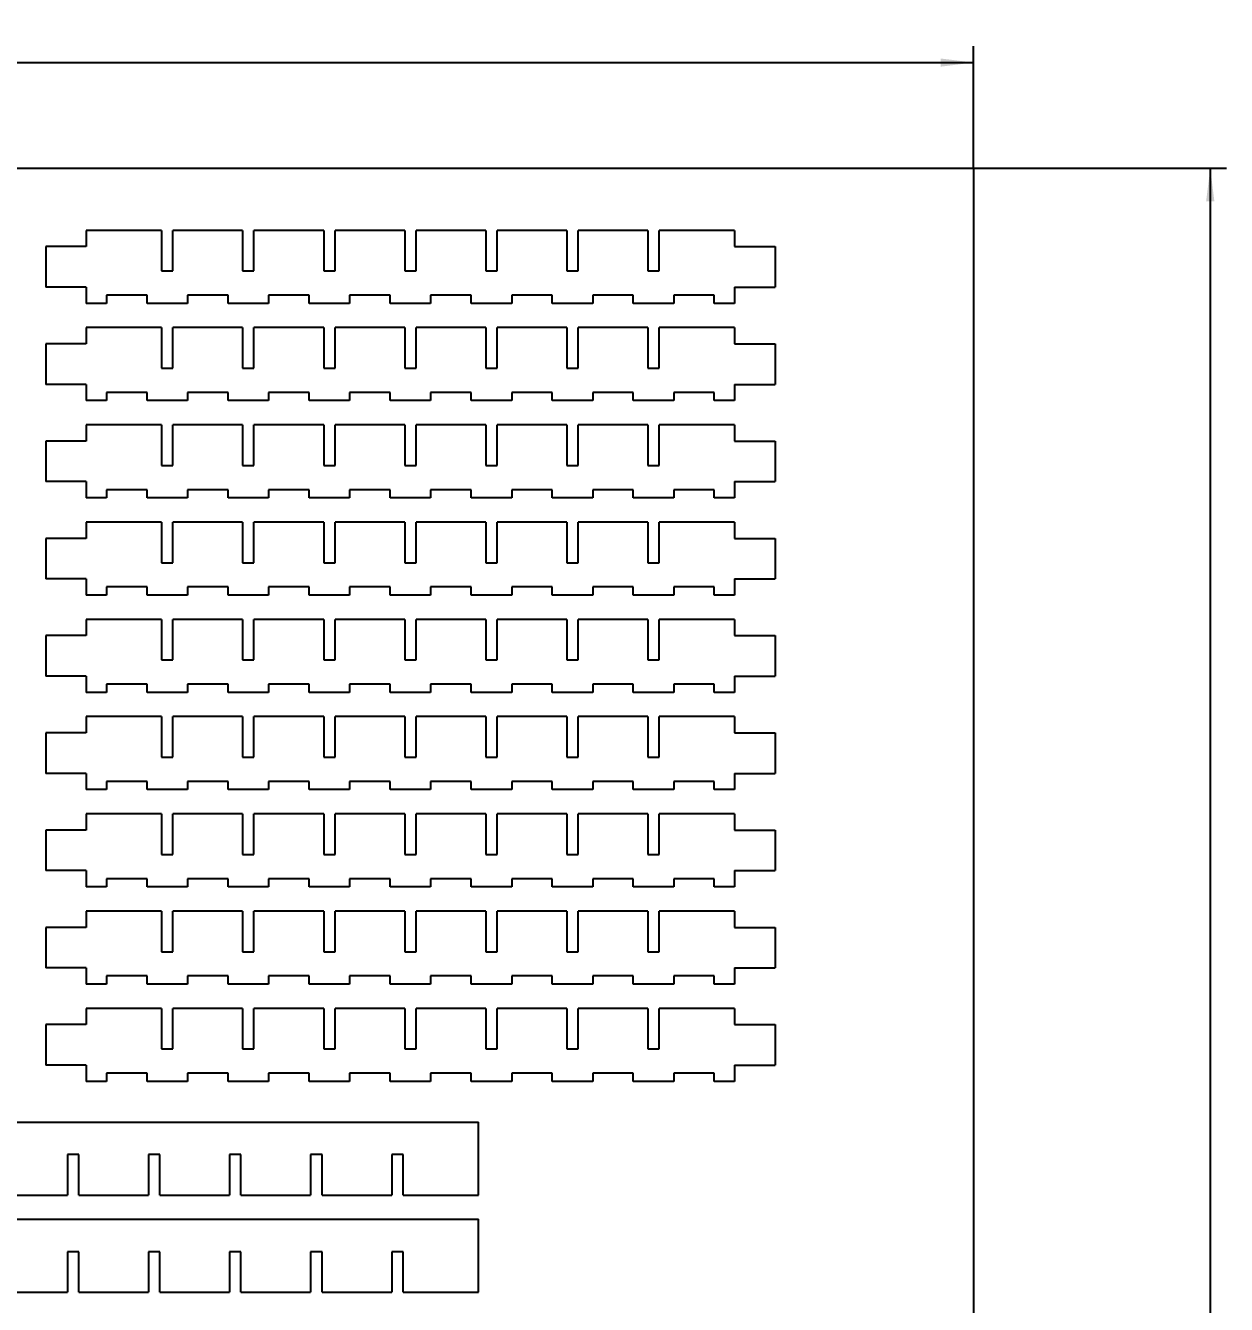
# Model space of a CAD drawing. Header units: millimetres. Extents: x 64 to 545, y 62 to 380.
# Drawn here: x 397.2 to 545.3, y 222.2 to 380 of the extents above; entities that cross this region are included whole.
import ezdxf

# ---------------------------------------------------------------- set-up
doc = ezdxf.new("R2010")
doc.units = ezdxf.units.MM
doc.layers.add('10', color=7, linetype='Continuous')
doc.styles.add('SLDTEXTSTYLE0', font='TXT', dxfattribs={"width": 0.7})
doc.dimstyles.new('SLDDIMSTYLE0', dxfattribs={"dimtxt": 3.5, "dimasz": 4.08, "dimexe": 0, "dimexo": 0.0625, "dimgap": 0.875, "dimtad": 2, "dimrnd": 1e-09, "dimzin": 12, "dimdsep": 46, "dimtxsty": 'SLDTEXTSTYLE0', "dimsah": 1, "dimcen": 0.09, "dimadec": 0, "dimazin": 3, "dimtfac": 1, "dimtofl": 0, "dimtmove": 0, "dimatfit": 3, "dimfxl": 1, "dimfrac": 2, "dimtolj": 1, "dimtzin": 12, "dimarcsym": 0})

# ---------------------------------------------------------------- blocks, each defined once
blk = doc.blocks.new('_D')
at = {"layer": '10'}
for p, q in [((64.15, 362.4), (64.15, 377.45)), ((514.15, 362.4), (514.15, 377.45)), ((64.15, 375.45), (514.15, 375.45))]:
    blk.add_line(p, q, dxfattribs=at)
for points in [[(64.15, 375.45), (68.23, 374.94), (68.23, 375.95)], [(514.15, 375.45), (510.07, 375.95), (510.07, 374.94)]]:
    blk.add_solid(points, dxfattribs=at)
at = {"layer": '10', "insert": (281.75, 379.96), "char_height": 3.5, "attachment_point": 1, "style": 'SLDTEXTSTYLE0'}
blk.add_mtext('450', dxfattribs=at)
blk = doc.blocks.new('_D_1')
at = {"layer": '10'}
for p, q in [((514.15, 362.4), (545.35, 362.4)), ((543.35, 362.4), (543.35, 62.4)), ((514.15, 62.4), (545.35, 62.4))]:
    blk.add_line(p, q, dxfattribs=at)
for points in [[(543.35, 362.4), (542.84, 358.32), (543.86, 358.32)], [(543.35, 62.4), (543.86, 66.48), (542.84, 66.48)]]:
    blk.add_solid(points, dxfattribs=at)
at = {"layer": '10', "insert": (538.84, 201.62), "char_height": 3.5, "attachment_point": 1, "rotation": 90, "style": 'SLDTEXTSTYLE0'}
blk.add_mtext('300', dxfattribs=at)

msp = doc.modelspace()

# ---------------------------------------------------------------- linework, layer by layer
at = {"color": 7, "linetype": 'Continuous', "lineweight": 25}
for p, q in [((404.651, 354.737), (404.651, 352.737)), ((413.951, 354.737), (404.651, 354.737)), ((413.951, 354.737), (413.951, 349.737)), ((415.351, 349.737), (415.351, 354.737)), ((423.951, 354.737), (415.351, 354.737)), ((423.951, 354.737), (423.951, 349.737)), ((425.351, 349.737), (425.351, 354.737)), ((433.951, 354.737), (425.351, 354.737)), ((433.951, 354.737), (433.951, 349.737)), ((435.351, 349.737), (435.351, 354.737)), ((443.951, 354.737), (435.351, 354.737)), ((443.951, 354.737), (443.951, 349.737)), ((445.351, 349.737), (445.351, 354.737)), ((453.951, 354.737), (445.351, 354.737)), ((453.951, 354.737), (453.951, 349.737)), ((455.351, 349.737), (455.351, 354.737)), ((463.951, 354.737), (455.351, 354.737)), ((463.951, 354.737), (463.951, 349.737)), ((473.951, 354.737), (465.351, 354.737)), ((465.351, 349.737), (465.351, 354.737)), ((473.951, 354.737), (473.951, 349.737)), ((484.651, 354.737), (475.351, 354.737)), ((475.351, 349.737), (475.351, 354.737)), ((484.651, 354.737), (484.651, 352.737)), ((404.651, 352.737), (399.651, 352.737)), ((399.651, 352.737), (399.651, 347.737)), ((484.651, 352.737), (489.651, 352.737)), ((489.651, 352.737), (489.651, 347.737)), ((413.951, 349.737), (415.351, 349.737)), ((423.951, 349.737), (425.351, 349.737)), ((433.951, 349.737), (435.351, 349.737)), ((443.951, 349.737), (445.351, 349.737)), ((453.951, 349.737), (455.351, 349.737)), ((463.951, 349.737), (465.351, 349.737)), ((473.951, 349.737), (475.351, 349.737)), ((404.651, 347.737), (399.651, 347.737)), ((404.651, 347.737), (404.651, 345.737)), ((484.651, 347.737), (484.651, 345.737)), ((484.651, 347.737), (489.651, 347.737)), ((407.151, 345.737), (404.651, 345.737)), ((407.151, 346.737), (407.151, 345.737)), ((412.151, 346.737), (407.151, 346.737)), ((412.151, 345.737), (412.151, 346.737)), ((417.151, 345.737), (412.151, 345.737)), ((417.151, 346.737), (417.151, 345.737)), ((422.151, 346.737), (417.151, 346.737)), ((422.151, 345.737), (422.151, 346.737)), ((427.151, 345.737), (422.151, 345.737)), ((427.151, 346.737), (427.151, 345.737)), ((432.151, 346.737), (427.151, 346.737)), ((432.151, 345.737), (432.151, 346.737)), ((437.151, 345.737), (432.151, 345.737)), ((437.151, 346.737), (437.151, 345.737)), ((442.151, 346.737), (437.151, 346.737)), ((442.151, 345.737), (442.151, 346.737)), ((447.151, 345.737), (442.151, 345.737)), ((447.151, 346.737), (447.151, 345.737)), ((452.151, 346.737), (447.151, 346.737)), ((452.151, 345.737), (452.151, 346.737)), ((457.151, 345.737), (452.151, 345.737)), ((457.151, 346.737), (457.151, 345.737)), ((462.151, 346.737), (457.151, 346.737)), ((462.151, 345.737), (462.151, 346.737)), ((467.151, 345.737), (462.151, 345.737)), ((472.151, 346.737), (467.151, 346.737)), ((467.151, 346.737), (467.151, 345.737)), ((472.151, 345.737), (472.151, 346.737)), ((477.151, 345.737), (472.151, 345.737)), ((477.151, 346.737), (477.151, 345.737)), ((482.151, 346.737), (477.151, 346.737)), ((482.151, 345.737), (482.151, 346.737)), ((484.651, 345.737), (482.151, 345.737)), ((404.651, 342.737), (404.651, 340.737)), ((413.951, 342.737), (404.651, 342.737)), ((413.951, 342.737), (413.951, 337.737)), ((415.351, 337.737), (415.351, 342.737)), ((423.951, 342.737), (415.351, 342.737)), ((423.951, 342.737), (423.951, 337.737)), ((425.351, 337.737), (425.351, 342.737)), ((433.951, 342.737), (425.351, 342.737)), ((433.951, 342.737), (433.951, 337.737)), ((435.351, 337.737), (435.351, 342.737)), ((443.951, 342.737), (435.351, 342.737)), ((443.951, 342.737), (443.951, 337.737)), ((445.351, 337.737), (445.351, 342.737)), ((453.951, 342.737), (445.351, 342.737)), ((453.951, 342.737), (453.951, 337.737)), ((455.351, 337.737), (455.351, 342.737)), ((463.951, 342.737), (455.351, 342.737)), ((463.951, 342.737), (463.951, 337.737)), ((465.351, 337.737), (465.351, 342.737)), ((473.951, 342.737), (465.351, 342.737)), ((473.951, 342.737), (473.951, 337.737)), ((475.351, 337.737), (475.351, 342.737)), ((484.651, 342.737), (475.351, 342.737)), ((484.651, 342.737), (484.651, 340.737)), ((404.651, 340.737), (399.651, 340.737)), ((399.651, 340.737), (399.651, 335.737)), ((484.651, 340.737), (489.651, 340.737)), ((489.651, 340.737), (489.651, 335.737)), ((413.951, 337.737), (415.351, 337.737)), ((423.951, 337.737), (425.351, 337.737)), ((433.951, 337.737), (435.351, 337.737)), ((443.951, 337.737), (445.351, 337.737)), ((453.951, 337.737), (455.351, 337.737)), ((463.951, 337.737), (465.351, 337.737)), ((473.951, 337.737), (475.351, 337.737)), ((404.651, 335.737), (399.651, 335.737)), ((404.651, 335.737), (404.651, 333.737)), ((412.151, 334.737), (407.151, 334.737)), ((407.151, 334.737), (407.151, 333.737)), ((412.151, 333.737), (412.151, 334.737)), ((422.151, 334.737), (417.151, 334.737)), ((417.151, 334.737), (417.151, 333.737)), ((422.151, 333.737), (422.151, 334.737)), ((427.151, 334.737), (427.151, 333.737)), ((432.151, 334.737), (427.151, 334.737)), ((432.151, 333.737), (432.151, 334.737)), ((442.151, 334.737), (437.151, 334.737)), ((437.151, 334.737), (437.151, 333.737)), ((442.151, 333.737), (442.151, 334.737)), ((452.151, 334.737), (447.151, 334.737)), ((447.151, 334.737), (447.151, 333.737)), ((452.151, 333.737), (452.151, 334.737)), ((462.151, 334.737), (457.151, 334.737)), ((457.151, 334.737), (457.151, 333.737)), ((462.151, 333.737), (462.151, 334.737)), ((472.151, 334.737), (467.151, 334.737)), ((467.151, 334.737), (467.151, 333.737)), ((472.151, 333.737), (472.151, 334.737)), ((482.151, 334.737), (477.151, 334.737)), ((477.151, 334.737), (477.151, 333.737)), ((482.151, 333.737), (482.151, 334.737)), ((484.651, 335.737), (489.651, 335.737)), ((484.651, 335.737), (484.651, 333.737)), ((407.151, 333.737), (404.651, 333.737)), ((417.151, 333.737), (412.151, 333.737)), ((427.151, 333.737), (422.151, 333.737)), ((437.151, 333.737), (432.151, 333.737)), ((447.151, 333.737), (442.151, 333.737)), ((457.151, 333.737), (452.151, 333.737)), ((467.151, 333.737), (462.151, 333.737)), ((477.151, 333.737), (472.151, 333.737)), ((484.651, 333.737), (482.151, 333.737)), ((413.951, 330.737), (404.651, 330.737)), ((404.651, 330.737), (404.651, 328.737)), ((413.951, 330.737), (413.951, 325.737)), ((415.351, 325.737), (415.351, 330.737)), ((423.951, 330.737), (415.351, 330.737)), ((423.951, 330.737), (423.951, 325.737)), ((425.351, 325.737), (425.351, 330.737)), ((433.951, 330.737), (425.351, 330.737)), ((433.951, 330.737), (433.951, 325.737)), ((435.351, 325.737), (435.351, 330.737)), ((443.951, 330.737), (435.351, 330.737)), ((443.951, 330.737), (443.951, 325.737)), ((445.351, 325.737), (445.351, 330.737)), ((453.951, 330.737), (445.351, 330.737)), ((453.951, 330.737), (453.951, 325.737)), ((455.351, 325.737), (455.351, 330.737)), ((463.951, 330.737), (455.351, 330.737)), ((463.951, 330.737), (463.951, 325.737)), ((465.351, 325.737), (465.351, 330.737)), ((473.951, 330.737), (465.351, 330.737)), ((473.951, 330.737), (473.951, 325.737)), ((475.351, 325.737), (475.351, 330.737)), ((484.651, 330.737), (475.351, 330.737)), ((484.651, 330.737), (484.651, 328.737)), ((399.651, 328.737), (399.651, 323.737)), ((404.651, 328.737), (399.651, 328.737)), ((484.651, 328.737), (489.651, 328.737)), ((489.651, 328.737), (489.651, 323.737)), ((413.951, 325.737), (415.351, 325.737)), ((423.951, 325.737), (425.351, 325.737)), ((433.951, 325.737), (435.351, 325.737)), ((443.951, 325.737), (445.351, 325.737)), ((453.951, 325.737), (455.351, 325.737)), ((463.951, 325.737), (465.351, 325.737)), ((473.951, 325.737), (475.351, 325.737)), ((404.651, 323.737), (399.651, 323.737)), ((404.651, 323.737), (404.651, 321.737)), ((484.651, 323.737), (489.651, 323.737)), ((484.651, 323.737), (484.651, 321.737)), ((412.151, 322.737), (407.151, 322.737)), ((407.151, 322.737), (407.151, 321.737)), ((412.151, 321.737), (412.151, 322.737)), ((422.151, 322.737), (417.151, 322.737)), ((417.151, 322.737), (417.151, 321.737)), ((422.151, 321.737), (422.151, 322.737)), ((432.151, 322.737), (427.151, 322.737)), ((427.151, 322.737), (427.151, 321.737)), ((432.151, 321.737), (432.151, 322.737)), ((442.151, 322.737), (437.151, 322.737)), ((437.151, 322.737), (437.151, 321.737)), ((442.151, 321.737), (442.151, 322.737)), ((452.151, 322.737), (447.151, 322.737)), ((447.151, 322.737), (447.151, 321.737)), ((452.151, 321.737), (452.151, 322.737)), ((462.151, 322.737), (457.151, 322.737)), ((457.151, 322.737), (457.151, 321.737)), ((462.151, 321.737), (462.151, 322.737)), ((472.151, 322.737), (467.151, 322.737)), ((467.151, 322.737), (467.151, 321.737)), ((472.151, 321.737), (472.151, 322.737)), ((477.151, 322.737), (477.151, 321.737)), ((482.151, 322.737), (477.151, 322.737)), ((482.151, 321.737), (482.151, 322.737)), ((407.151, 321.737), (404.651, 321.737)), ((417.151, 321.737), (412.151, 321.737)), ((427.151, 321.737), (422.151, 321.737)), ((437.151, 321.737), (432.151, 321.737)), ((447.151, 321.737), (442.151, 321.737)), ((457.151, 321.737), (452.151, 321.737)), ((467.151, 321.737), (462.151, 321.737)), ((477.151, 321.737), (472.151, 321.737)), ((484.651, 321.737), (482.151, 321.737)), ((413.951, 318.737), (404.651, 318.737)), ((404.651, 318.737), (404.651, 316.737)), ((413.951, 318.737), (413.951, 313.737)), ((415.351, 313.737), (415.351, 318.737)), ((423.951, 318.737), (415.351, 318.737)), ((423.951, 318.737), (423.951, 313.737)), ((425.351, 313.737), (425.351, 318.737)), ((433.951, 318.737), (425.351, 318.737)), ((433.951, 318.737), (433.951, 313.737)), ((435.351, 313.737), (435.351, 318.737)), ((443.951, 318.737), (435.351, 318.737)), ((443.951, 318.737), (443.951, 313.737)), ((445.351, 313.737), (445.351, 318.737)), ((453.951, 318.737), (445.351, 318.737)), ((453.951, 318.737), (453.951, 313.737)), ((463.951, 318.737), (455.351, 318.737)), ((455.351, 313.737), (455.351, 318.737)), ((463.951, 318.737), (463.951, 313.737)), ((465.351, 313.737), (465.351, 318.737)), ((473.951, 318.737), (465.351, 318.737)), ((473.951, 318.737), (473.951, 313.737)), ((475.351, 313.737), (475.351, 318.737)), ((484.651, 318.737), (475.351, 318.737)), ((484.651, 318.737), (484.651, 316.737)), ((404.651, 316.737), (399.651, 316.737)), ((399.651, 316.737), (399.651, 311.737)), ((484.651, 316.737), (489.651, 316.737)), ((489.651, 316.737), (489.651, 311.737)), ((413.951, 313.737), (415.351, 313.737)), ((423.951, 313.737), (425.351, 313.737)), ((433.951, 313.737), (435.351, 313.737)), ((443.951, 313.737), (445.351, 313.737)), ((453.951, 313.737), (455.351, 313.737)), ((463.951, 313.737), (465.351, 313.737)), ((473.951, 313.737), (475.351, 313.737)), ((404.651, 311.737), (399.651, 311.737)), ((404.651, 311.737), (404.651, 309.737)), ((484.651, 311.737), (484.651, 309.737)), ((484.651, 311.737), (489.651, 311.737)), ((407.151, 309.737), (404.651, 309.737)), ((412.151, 310.737), (407.151, 310.737)), ((407.151, 310.737), (407.151, 309.737)), ((412.151, 309.737), (412.151, 310.737)), ((417.151, 309.737), (412.151, 309.737)), ((422.151, 310.737), (417.151, 310.737)), ((417.151, 310.737), (417.151, 309.737)), ((422.151, 309.737), (422.151, 310.737)), ((427.151, 309.737), (422.151, 309.737)), ((432.151, 310.737), (427.151, 310.737)), ((427.151, 310.737), (427.151, 309.737)), ((432.151, 309.737), (432.151, 310.737)), ((437.151, 309.737), (432.151, 309.737)), ((437.151, 310.737), (437.151, 309.737)), ((442.151, 310.737), (437.151, 310.737)), ((442.151, 309.737), (442.151, 310.737)), ((447.151, 309.737), (442.151, 309.737)), ((447.151, 310.737), (447.151, 309.737)), ((452.151, 310.737), (447.151, 310.737)), ((452.151, 309.737), (452.151, 310.737)), ((457.151, 309.737), (452.151, 309.737)), ((457.151, 310.737), (457.151, 309.737)), ((462.151, 310.737), (457.151, 310.737)), ((462.151, 309.737), (462.151, 310.737)), ((467.151, 309.737), (462.151, 309.737)), ((467.151, 310.737), (467.151, 309.737)), ((472.151, 310.737), (467.151, 310.737)), ((472.151, 309.737), (472.151, 310.737)), ((477.151, 309.737), (472.151, 309.737)), ((477.151, 310.737), (477.151, 309.737)), ((482.151, 310.737), (477.151, 310.737)), ((482.151, 309.737), (482.151, 310.737)), ((484.651, 309.737), (482.151, 309.737)), ((404.651, 306.737), (404.651, 304.737)), ((413.951, 306.737), (404.651, 306.737)), ((413.951, 306.737), (413.951, 301.737)), ((415.351, 301.737), (415.351, 306.737)), ((423.951, 306.737), (415.351, 306.737)), ((423.951, 306.737), (423.951, 301.737)), ((425.351, 301.737), (425.351, 306.737)), ((433.951, 306.737), (425.351, 306.737)), ((433.951, 306.737), (433.951, 301.737)), ((435.351, 301.737), (435.351, 306.737)), ((443.951, 306.737), (435.351, 306.737)), ((443.951, 306.737), (443.951, 301.737)), ((445.351, 301.737), (445.351, 306.737)), ((453.951, 306.737), (445.351, 306.737)), ((453.951, 306.737), (453.951, 301.737)), ((455.351, 301.737), (455.351, 306.737)), ((463.951, 306.737), (455.351, 306.737)), ((463.951, 306.737), (463.951, 301.737)), ((465.351, 301.737), (465.351, 306.737)), ((473.951, 306.737), (465.351, 306.737)), ((473.951, 306.737), (473.951, 301.737)), ((484.651, 306.737), (475.351, 306.737)), ((475.351, 301.737), (475.351, 306.737)), ((484.651, 306.737), (484.651, 304.737)), ((404.651, 304.737), (399.651, 304.737)), ((399.651, 304.737), (399.651, 299.737)), ((484.651, 304.737), (489.651, 304.737)), ((489.651, 304.737), (489.651, 299.737)), ((413.951, 301.737), (415.351, 301.737)), ((423.951, 301.737), (425.351, 301.737)), ((433.951, 301.737), (435.351, 301.737)), ((443.951, 301.737), (445.351, 301.737)), ((453.951, 301.737), (455.351, 301.737)), ((463.951, 301.737), (465.351, 301.737)), ((473.951, 301.737), (475.351, 301.737)), ((404.651, 299.737), (399.651, 299.737)), ((404.651, 299.737), (404.651, 297.737)), ((412.151, 298.737), (407.151, 298.737)), ((407.151, 298.737), (407.151, 297.737)), ((412.151, 297.737), (412.151, 298.737)), ((417.151, 298.737), (417.151, 297.737)), ((422.151, 298.737), (417.151, 298.737)), ((422.151, 297.737), (422.151, 298.737)), ((432.151, 298.737), (427.151, 298.737)), ((427.151, 298.737), (427.151, 297.737)), ((432.151, 297.737), (432.151, 298.737)), ((442.151, 298.737), (437.151, 298.737)), ((437.151, 298.737), (437.151, 297.737)), ((442.151, 297.737), (442.151, 298.737)), ((452.151, 298.737), (447.151, 298.737)), ((447.151, 298.737), (447.151, 297.737)), ((452.151, 297.737), (452.151, 298.737)), ((462.151, 298.737), (457.151, 298.737)), ((457.151, 298.737), (457.151, 297.737)), ((462.151, 297.737), (462.151, 298.737)), ((472.151, 298.737), (467.151, 298.737)), ((467.151, 298.737), (467.151, 297.737)), ((472.151, 297.737), (472.151, 298.737)), ((477.151, 298.737), (477.151, 297.737)), ((482.151, 298.737), (477.151, 298.737)), ((482.151, 297.737), (482.151, 298.737)), ((484.651, 299.737), (484.651, 297.737)), ((484.651, 299.737), (489.651, 299.737)), ((407.151, 297.737), (404.651, 297.737)), ((417.151, 297.737), (412.151, 297.737)), ((427.151, 297.737), (422.151, 297.737)), ((437.151, 297.737), (432.151, 297.737)), ((447.151, 297.737), (442.151, 297.737)), ((457.151, 297.737), (452.151, 297.737)), ((467.151, 297.737), (462.151, 297.737)), ((477.151, 297.737), (472.151, 297.737)), ((484.651, 297.737), (482.151, 297.737)), ((413.951, 294.737), (404.651, 294.737)), ((404.651, 294.737), (404.651, 292.737)), ((413.951, 294.737), (413.951, 289.737)), ((415.351, 289.737), (415.351, 294.737)), ((423.951, 294.737), (415.351, 294.737)), ((423.951, 294.737), (423.951, 289.737)), ((425.351, 289.737), (425.351, 294.737)), ((433.951, 294.737), (425.351, 294.737)), ((433.951, 294.737), (433.951, 289.737)), ((443.951, 294.737), (435.351, 294.737)), ((435.351, 289.737), (435.351, 294.737)), ((443.951, 294.737), (443.951, 289.737)), ((453.951, 294.737), (445.351, 294.737)), ((445.351, 289.737), (445.351, 294.737)), ((453.951, 294.737), (453.951, 289.737)), ((463.951, 294.737), (455.351, 294.737)), ((455.351, 289.737), (455.351, 294.737)), ((463.951, 294.737), (463.951, 289.737)), ((473.951, 294.737), (465.351, 294.737)), ((465.351, 289.737), (465.351, 294.737)), ((473.951, 294.737), (473.951, 289.737)), ((484.651, 294.737), (475.351, 294.737)), ((475.351, 289.737), (475.351, 294.737)), ((484.651, 294.737), (484.651, 292.737)), ((399.651, 292.737), (399.651, 287.737)), ((404.651, 292.737), (399.651, 292.737)), ((484.651, 292.737), (489.651, 292.737)), ((489.651, 292.737), (489.651, 287.737)), ((413.951, 289.737), (415.351, 289.737)), ((423.951, 289.737), (425.351, 289.737)), ((433.951, 289.737), (435.351, 289.737)), ((443.951, 289.737), (445.351, 289.737)), ((453.951, 289.737), (455.351, 289.737)), ((463.951, 289.737), (465.351, 289.737)), ((473.951, 289.737), (475.351, 289.737)), ((404.651, 287.737), (399.651, 287.737)), ((404.651, 287.737), (404.651, 285.737)), ((484.651, 287.737), (489.651, 287.737)), ((484.651, 287.737), (484.651, 285.737)), ((407.151, 285.737), (404.651, 285.737)), ((412.151, 286.737), (407.151, 286.737)), ((407.151, 286.737), (407.151, 285.737)), ((412.151, 285.737), (412.151, 286.737)), ((417.151, 285.737), (412.151, 285.737)), ((417.151, 286.737), (417.151, 285.737)), ((422.151, 286.737), (417.151, 286.737)), ((422.151, 285.737), (422.151, 286.737)), ((427.151, 285.737), (422.151, 285.737)), ((432.151, 286.737), (427.151, 286.737)), ((427.151, 286.737), (427.151, 285.737)), ((432.151, 285.737), (432.151, 286.737)), ((437.151, 285.737), (432.151, 285.737)), ((437.151, 286.737), (437.151, 285.737)), ((442.151, 286.737), (437.151, 286.737)), ((442.151, 285.737), (442.151, 286.737)), ((447.151, 285.737), (442.151, 285.737)), ((447.151, 286.737), (447.151, 285.737)), ((452.151, 286.737), (447.151, 286.737)), ((452.151, 285.737), (452.151, 286.737)), ((457.151, 285.737), (452.151, 285.737)), ((457.151, 286.737), (457.151, 285.737)), ((462.151, 286.737), (457.151, 286.737)), ((462.151, 285.737), (462.151, 286.737)), ((467.151, 285.737), (462.151, 285.737)), ((472.151, 286.737), (467.151, 286.737)), ((467.151, 286.737), (467.151, 285.737)), ((472.151, 285.737), (472.151, 286.737)), ((477.151, 285.737), (472.151, 285.737)), ((477.151, 286.737), (477.151, 285.737)), ((482.151, 286.737), (477.151, 286.737)), ((482.151, 285.737), (482.151, 286.737)), ((484.651, 285.737), (482.151, 285.737)), ((404.651, 282.737), (404.651, 280.737)), ((413.951, 282.737), (404.651, 282.737)), ((413.951, 282.737), (413.951, 277.737)), ((423.951, 282.737), (415.351, 282.737)), ((415.351, 277.737), (415.351, 282.737)), ((423.951, 282.737), (423.951, 277.737)), ((433.951, 282.737), (425.351, 282.737)), ((425.351, 277.737), (425.351, 282.737)), ((433.951, 282.737), (433.951, 277.737)), ((443.951, 282.737), (435.351, 282.737)), ((435.351, 277.737), (435.351, 282.737)), ((443.951, 282.737), (443.951, 277.737)), ((445.351, 277.737), (445.351, 282.737)), ((453.951, 282.737), (445.351, 282.737)), ((453.951, 282.737), (453.951, 277.737)), ((455.351, 277.737), (455.351, 282.737)), ((463.951, 282.737), (455.351, 282.737)), ((463.951, 282.737), (463.951, 277.737)), ((465.351, 277.737), (465.351, 282.737)), ((473.951, 282.737), (465.351, 282.737)), ((473.951, 282.737), (473.951, 277.737)), ((475.351, 277.737), (475.351, 282.737)), ((484.651, 282.737), (475.351, 282.737)), ((484.651, 282.737), (484.651, 280.737)), ((399.651, 280.737), (399.651, 275.737)), ((404.651, 280.737), (399.651, 280.737)), ((484.651, 280.737), (489.651, 280.737)), ((489.651, 280.737), (489.651, 275.737)), ((413.951, 277.737), (415.351, 277.737)), ((423.951, 277.737), (425.351, 277.737)), ((433.951, 277.737), (435.351, 277.737)), ((443.951, 277.737), (445.351, 277.737)), ((453.951, 277.737), (455.351, 277.737)), ((463.951, 277.737), (465.351, 277.737)), ((473.951, 277.737), (475.351, 277.737)), ((404.651, 275.737), (399.651, 275.737)), ((404.651, 275.737), (404.651, 273.737)), ((412.151, 274.737), (407.151, 274.737)), ((407.151, 274.737), (407.151, 273.737)), ((412.151, 273.737), (412.151, 274.737)), ((422.151, 274.737), (417.151, 274.737)), ((417.151, 274.737), (417.151, 273.737)), ((422.151, 273.737), (422.151, 274.737)), ((427.151, 274.737), (427.151, 273.737)), ((432.151, 274.737), (427.151, 274.737)), ((432.151, 273.737), (432.151, 274.737)), ((442.151, 274.737), (437.151, 274.737)), ((437.151, 274.737), (437.151, 273.737)), ((442.151, 273.737), (442.151, 274.737)), ((452.151, 274.737), (447.151, 274.737)), ((447.151, 274.737), (447.151, 273.737)), ((452.151, 273.737), (452.151, 274.737)), ((462.151, 274.737), (457.151, 274.737)), ((457.151, 274.737), (457.151, 273.737)), ((462.151, 273.737), (462.151, 274.737)), ((472.151, 274.737), (467.151, 274.737)), ((467.151, 274.737), (467.151, 273.737)), ((472.151, 273.737), (472.151, 274.737)), ((477.151, 274.737), (477.151, 273.737)), ((482.151, 274.737), (477.151, 274.737)), ((482.151, 273.737), (482.151, 274.737)), ((484.651, 275.737), (489.651, 275.737)), ((484.651, 275.737), (484.651, 273.737)), ((407.151, 273.737), (404.651, 273.737)), ((417.151, 273.737), (412.151, 273.737)), ((427.151, 273.737), (422.151, 273.737)), ((437.151, 273.737), (432.151, 273.737)), ((447.151, 273.737), (442.151, 273.737)), ((457.151, 273.737), (452.151, 273.737)), ((467.151, 273.737), (462.151, 273.737)), ((477.151, 273.737), (472.151, 273.737)), ((484.651, 273.737), (482.151, 273.737)), ((413.951, 270.737), (404.651, 270.737)), ((404.651, 270.737), (404.651, 268.737)), ((413.951, 270.737), (413.951, 265.737)), ((415.351, 265.737), (415.351, 270.737)), ((423.951, 270.737), (415.351, 270.737)), ((423.951, 270.737), (423.951, 265.737)), ((425.351, 265.737), (425.351, 270.737)), ((433.951, 270.737), (425.351, 270.737)), ((433.951, 270.737), (433.951, 265.737)), ((435.351, 265.737), (435.351, 270.737)), ((443.951, 270.737), (435.351, 270.737)), ((443.951, 270.737), (443.951, 265.737)), ((453.951, 270.737), (445.351, 270.737)), ((445.351, 265.737), (445.351, 270.737)), ((453.951, 270.737), (453.951, 265.737)), ((463.951, 270.737), (455.351, 270.737)), ((455.351, 265.737), (455.351, 270.737)), ((463.951, 270.737), (463.951, 265.737)), ((465.351, 265.737), (465.351, 270.737)), ((473.951, 270.737), (465.351, 270.737)), ((473.951, 270.737), (473.951, 265.737)), ((484.651, 270.737), (475.351, 270.737)), ((475.351, 265.737), (475.351, 270.737)), ((484.651, 270.737), (484.651, 268.737)), ((404.651, 268.737), (399.651, 268.737)), ((399.651, 268.737), (399.651, 263.737)), ((484.651, 268.737), (489.651, 268.737)), ((489.651, 268.737), (489.651, 263.737)), ((413.951, 265.737), (415.351, 265.737)), ((423.951, 265.737), (425.351, 265.737)), ((433.951, 265.737), (435.351, 265.737)), ((443.951, 265.737), (445.351, 265.737)), ((453.951, 265.737), (455.351, 265.737)), ((463.951, 265.737), (465.351, 265.737)), ((473.951, 265.737), (475.351, 265.737)), ((404.651, 263.737), (399.651, 263.737)), ((404.651, 263.737), (404.651, 261.737)), ((484.651, 263.737), (484.651, 261.737)), ((484.651, 263.737), (489.651, 263.737)), ((407.151, 262.737), (407.151, 261.737)), ((412.151, 262.737), (407.151, 262.737)), ((412.151, 261.737), (412.151, 262.737)), ((417.151, 262.737), (417.151, 261.737)), ((422.151, 262.737), (417.151, 262.737)), ((422.151, 261.737), (422.151, 262.737)), ((427.151, 262.737), (427.151, 261.737)), ((432.151, 262.737), (427.151, 262.737)), ((432.151, 261.737), (432.151, 262.737)), ((437.151, 262.737), (437.151, 261.737)), ((442.151, 262.737), (437.151, 262.737)), ((442.151, 261.737), (442.151, 262.737)), ((447.151, 262.737), (447.151, 261.737)), ((452.151, 262.737), (447.151, 262.737)), ((452.151, 261.737), (452.151, 262.737)), ((457.151, 262.737), (457.151, 261.737)), ((462.151, 262.737), (457.151, 262.737)), ((462.151, 261.737), (462.151, 262.737)), ((467.151, 262.737), (467.151, 261.737)), ((472.151, 262.737), (467.151, 262.737)), ((472.151, 261.737), (472.151, 262.737)), ((477.151, 262.737), (477.151, 261.737)), ((482.151, 262.737), (477.151, 262.737)), ((482.151, 261.737), (482.151, 262.737)), ((407.151, 261.737), (404.651, 261.737)), ((417.151, 261.737), (412.151, 261.737)), ((427.151, 261.737), (422.151, 261.737)), ((437.151, 261.737), (432.151, 261.737)), ((447.151, 261.737), (442.151, 261.737)), ((457.151, 261.737), (452.151, 261.737)), ((467.151, 261.737), (462.151, 261.737)), ((477.151, 261.737), (472.151, 261.737)), ((484.651, 261.737), (482.151, 261.737)), ((404.651, 258.737), (404.651, 256.737)), ((413.951, 258.737), (404.651, 258.737)), ((413.951, 258.737), (413.951, 253.737)), ((415.351, 253.737), (415.351, 258.737)), ((423.951, 258.737), (415.351, 258.737)), ((423.951, 258.737), (423.951, 253.737)), ((425.351, 253.737), (425.351, 258.737)), ((433.951, 258.737), (425.351, 258.737)), ((433.951, 258.737), (433.951, 253.737)), ((435.351, 253.737), (435.351, 258.737)), ((443.951, 258.737), (435.351, 258.737)), ((443.951, 258.737), (443.951, 253.737)), ((445.351, 253.737), (445.351, 258.737)), ((453.951, 258.737), (445.351, 258.737)), ((453.951, 258.737), (453.951, 253.737)), ((455.351, 253.737), (455.351, 258.737)), ((463.951, 258.737), (455.351, 258.737)), ((463.951, 258.737), (463.951, 253.737)), ((465.351, 253.737), (465.351, 258.737)), ((473.951, 258.737), (465.351, 258.737)), ((473.951, 258.737), (473.951, 253.737)), ((475.351, 253.737), (475.351, 258.737)), ((484.651, 258.737), (475.351, 258.737)), ((484.651, 258.737), (484.651, 256.737)), ((404.651, 256.737), (399.651, 256.737)), ((399.651, 256.737), (399.651, 251.737)), ((484.651, 256.737), (489.651, 256.737)), ((489.651, 256.737), (489.651, 251.737)), ((413.951, 253.737), (415.351, 253.737)), ((423.951, 253.737), (425.351, 253.737)), ((433.951, 253.737), (435.351, 253.737)), ((443.951, 253.737), (445.351, 253.737)), ((453.951, 253.737), (455.351, 253.737)), ((463.951, 253.737), (465.351, 253.737)), ((473.951, 253.737), (475.351, 253.737)), ((404.651, 251.737), (399.651, 251.737)), ((404.651, 251.737), (404.651, 249.737)), ((484.651, 251.737), (484.651, 249.737)), ((484.651, 251.737), (489.651, 251.737)), ((407.151, 249.737), (404.651, 249.737)), ((407.151, 250.737), (407.151, 249.737)), ((412.151, 250.737), (407.151, 250.737)), ((412.151, 249.737), (412.151, 250.737)), ((417.151, 249.737), (412.151, 249.737)), ((422.151, 250.737), (417.151, 250.737)), ((417.151, 250.737), (417.151, 249.737)), ((422.151, 249.737), (422.151, 250.737)), ((427.151, 249.737), (422.151, 249.737)), ((427.151, 250.737), (427.151, 249.737)), ((432.151, 250.737), (427.151, 250.737)), ((432.151, 249.737), (432.151, 250.737)), ((437.151, 249.737), (432.151, 249.737)), ((442.151, 250.737), (437.151, 250.737)), ((437.151, 250.737), (437.151, 249.737)), ((442.151, 249.737), (442.151, 250.737)), ((447.151, 249.737), (442.151, 249.737)), ((452.151, 250.737), (447.151, 250.737)), ((447.151, 250.737), (447.151, 249.737)), ((452.151, 249.737), (452.151, 250.737)), ((457.151, 249.737), (452.151, 249.737)), ((457.151, 250.737), (457.151, 249.737)), ((462.151, 250.737), (457.151, 250.737)), ((462.151, 249.737), (462.151, 250.737)), ((467.151, 249.737), (462.151, 249.737)), ((472.151, 250.737), (467.151, 250.737)), ((467.151, 250.737), (467.151, 249.737)), ((472.151, 249.737), (472.151, 250.737)), ((477.151, 249.737), (472.151, 249.737)), ((482.151, 250.737), (477.151, 250.737)), ((477.151, 250.737), (477.151, 249.737)), ((482.151, 249.737), (482.151, 250.737)), ((484.651, 249.737), (482.151, 249.737)), ((133.044, 244.711), (453.044, 244.711)), ((453.044, 235.711), (453.044, 244.711)), ((403.744, 240.711), (402.344, 240.711)), ((402.344, 240.711), (402.344, 235.711)), ((403.744, 235.711), (403.744, 240.711)), ((413.744, 240.711), (412.344, 240.711)), ((412.344, 240.711), (412.344, 235.711)), ((413.744, 235.711), (413.744, 240.711)), ((423.744, 240.711), (422.344, 240.711)), ((422.344, 240.711), (422.344, 235.711)), ((423.744, 235.711), (423.744, 240.711)), ((433.744, 240.711), (432.344, 240.711)), ((432.344, 240.711), (432.344, 235.711)), ((433.744, 235.711), (433.744, 240.711)), ((443.744, 240.711), (442.344, 240.711)), ((442.344, 240.711), (442.344, 235.711)), ((443.744, 235.711), (443.744, 240.711)), ((393.744, 235.711), (402.344, 235.711)), ((403.744, 235.711), (412.344, 235.711)), ((413.744, 235.711), (422.344, 235.711)), ((423.744, 235.711), (432.344, 235.711)), ((433.744, 235.711), (442.344, 235.711)), ((443.744, 235.711), (453.044, 235.711)), ((133.044, 232.711), (453.044, 232.711)), ((453.044, 223.711), (453.044, 232.711)), ((403.744, 228.711), (402.344, 228.711)), ((402.344, 228.711), (402.344, 223.711)), ((403.744, 223.711), (403.744, 228.711)), ((412.344, 228.711), (412.344, 223.711)), ((413.744, 228.711), (412.344, 228.711)), ((413.744, 223.711), (413.744, 228.711)), ((423.744, 228.711), (422.344, 228.711)), ((422.344, 228.711), (422.344, 223.711)), ((423.744, 223.711), (423.744, 228.711)), ((432.344, 228.711), (432.344, 223.711)), ((433.744, 228.711), (432.344, 228.711)), ((433.744, 223.711), (433.744, 228.711)), ((443.744, 228.711), (442.344, 228.711)), ((442.344, 228.711), (442.344, 223.711)), ((443.744, 223.711), (443.744, 228.711)), ((393.744, 223.711), (402.344, 223.711)), ((403.744, 223.711), (412.344, 223.711)), ((413.744, 223.711), (422.344, 223.711)), ((423.744, 223.711), (432.344, 223.711)), ((433.744, 223.711), (442.344, 223.711)), ((443.744, 223.711), (453.044, 223.711))]:
    msp.add_line(p, q, dxfattribs=at)
at = {"layer": '10'}
for p, q in [((64.147, 362.399), (514.147, 362.399)), ((514.147, 362.399), (514.147, 62.399))]:
    msp.add_line(p, q, dxfattribs=at)

# ---------------------------------------------------------------- dimensions: what is measured, and where the dimension line sits
dim = msp.add_linear_dim(base=(514.147, 375.446), p1=(64.147, 362.399), p2=(514.147, 362.399), dimstyle='SLDDIMSTYLE0', dxfattribs=at)
dim.commit()
dim.dimension.update_dxf_attribs({"geometry": '_D', "text_midpoint": (284.053, 375.446), "dimtype": 160})
dim = msp.add_linear_dim(base=(543.347, 62.399), p1=(514.147, 362.399), p2=(514.147, 62.399), angle=90, dimstyle='SLDDIMSTYLE0', dxfattribs=at)
dim.commit()
dim.dimension.update_dxf_attribs({"geometry": '_D_1', "text_midpoint": (543.347, 203.921), "dimtype": 160})

doc.saveas('drawing.dxf')
